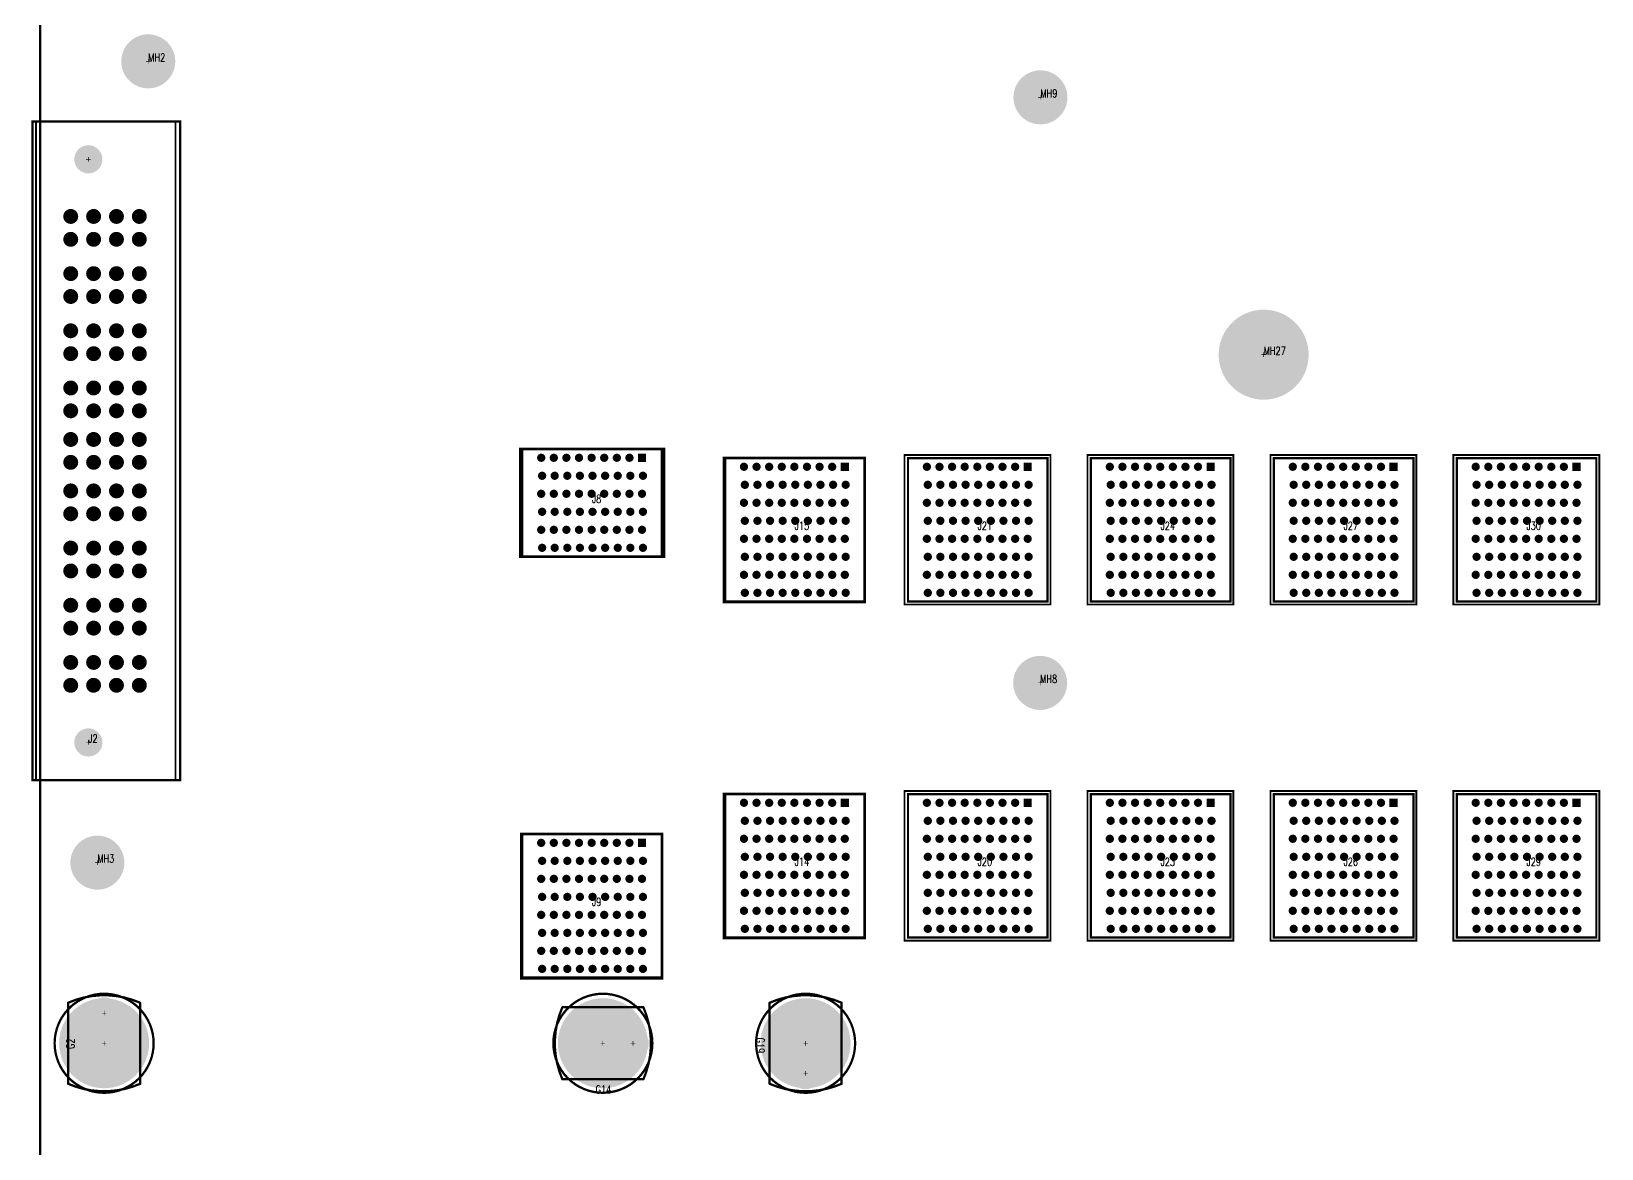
# Model space of a CAD drawing. Extents: x -132 to 432, y -117 to 280.
# Drawn here: x -1 to 173.4, y 81.3 to 205.4 of the extents above; entities that cross this region are included whole.
import ezdxf

# ---------------------------------------------------------------- set-up
doc = ezdxf.new("R2010")
doc.units = 0
for name, color, linetype in [('BOARD_OUTLINE_00', 2, 'CONTINUOUS'), ('DRIL_PLTE_THRU_01', 16, 'CONTINUOUS'), ('DRIL_PLTE_THRU_02', 146, 'CONTINUOUS'), ('DRIL_PLTE_THRU_03', 56, 'CONTINUOUS'), ('DRIL_PLTE_THRU_04', 216, 'CONTINUOUS'), ('DRIL_PLTE_THRU_05', 34, 'CONTINUOUS'), ('DRIL_PLTE_THRU_06', 96, 'CONTINUOUS'), ('DRIL_PLTE_THRU_07', 171, 'CONTINUOUS'), ('DRIL_PLTE_THRU_08', 176, 'CONTINUOUS'), ('DRIL_SYMBOL', 2, 'CONTINUOUS'), ('PADS_BOT', 5, 'CONTINUOUS'), ('PADS_INNER', 1, 'CONTINUOUS'), ('PADS_TOP', 1, 'CONTINUOUS'), ('PART_NAME_01', 1, 'CONTINUOUS'), ('PART_TOP_2DLINE_26', 5, 'CONTINUOUS'), ('PART_TOP_2DLINE_27', 5, 'CONTINUOUS')]:
    doc.layers.add(name, color=color, linetype=linetype)
doc.styles.add('W0$127', font='simplex', dxfattribs={"width": 0.75})

# ---------------------------------------------------------------- blocks, each defined once
blk = doc.blocks.new('BOARD_30802')
at = {"layer": 'BOARD_OUTLINE_00', "const_width": 0.254}
blk.add_lwpolyline([(292.4, 279.4), (139.4, 279.4, -1), (132.4, 279.4), (19.4, 279.4, -1), (12.4, 279.4), (0, 279.4), (0, 218.93), (2, 218.93, -1), (2, 211.93), (0, 211.93), (0, 63), (2, 63, -1), (2, 56), (0, 56), (0, 0), (431.8, 0)], format="xyb", dxfattribs=at)
blk = doc.blocks.new('SMOOTH_0$254')
at = {"const_width": 0.127}
blk.add_lwpolyline([(-0.0635, 0, 1), (0.0635, 0, 1)], format="xyb", close=True, dxfattribs=at)
blk = doc.blocks.new('PART_BODY_TOP_1')
at = {"layer": 'PART_TOP_2DLINE_26', "const_width": 0.254}
blk.add_lwpolyline([(5.5, 0, 1), (-5.5, 0, 1)], format="xyb", close=True, dxfattribs=at)
at = {"layer": 'PART_TOP_2DLINE_27', "const_width": 0.254}
blk.add_lwpolyline([(-4.5, 4), (4.5, 4, -0.208911), (4.5, -4), (-4.5, -4, -0.208911)], format="xyb", close=True, dxfattribs=at)
at = {"layer": 'PART_TOP_2DLINE_27'}
for p in [(-4.5, 4), (4.5, 4), (-4.5, -4), (4.5, -4)]:
    blk.add_blockref('SMOOTH_0$254', p, dxfattribs=at)
blk = doc.blocks.new('DRIL_SYMBOL_5$15')
at = {"layer": 'DRIL_SYMBOL', "const_width": 0.0508}
for points in [[(-0.254, 0), (0.254, 0)], [(0, -0.254), (0, 0.254)]]:
    blk.add_lwpolyline(points, dxfattribs=at)
blk = doc.blocks.new('DRIL_HOLE_5$15')
at = {"const_width": 2.575}
blk.add_lwpolyline([(-1.2875, 0, 1), (1.2875, 0, 1)], format="xyb", close=True, dxfattribs=at)
blk.add_blockref('DRIL_SYMBOL_5$15', (0, 0))
blk = doc.blocks.new('PAD_0')
at = {"const_width": 5}
blk.add_lwpolyline([(0, -2.5, 1), (0, 2.5, 1)], format="xyb", close=True, dxfattribs=at)
blk = doc.blocks.new('STK_TOP_181')
at = {"layer": 'DRIL_PLTE_THRU_01'}
blk.add_blockref('DRIL_HOLE_5$15', (0, 0), dxfattribs=at)
at = {"layer": 'DRIL_PLTE_THRU_02'}
blk.add_blockref('DRIL_HOLE_5$15', (0, 0), dxfattribs=at)
at = {"layer": 'DRIL_PLTE_THRU_03'}
blk.add_blockref('DRIL_HOLE_5$15', (0, 0), dxfattribs=at)
at = {"layer": 'DRIL_PLTE_THRU_04'}
blk.add_blockref('DRIL_HOLE_5$15', (0, 0), dxfattribs=at)
at = {"layer": 'DRIL_PLTE_THRU_05'}
blk.add_blockref('DRIL_HOLE_5$15', (0, 0), dxfattribs=at)
at = {"layer": 'DRIL_PLTE_THRU_06'}
blk.add_blockref('DRIL_HOLE_5$15', (0, 0), dxfattribs=at)
at = {"layer": 'DRIL_PLTE_THRU_07'}
blk.add_blockref('DRIL_HOLE_5$15', (0, 0), dxfattribs=at)
at = {"layer": 'DRIL_PLTE_THRU_08'}
blk.add_blockref('DRIL_HOLE_5$15', (0, 0), dxfattribs=at)
at = {"layer": 'PADS_BOT'}
blk.add_blockref('PAD_0', (0, 0), dxfattribs=at)
at = {"layer": 'PADS_INNER'}
blk.add_blockref('PAD_0', (0, 0), dxfattribs=at)
at = {"layer": 'PADS_TOP'}
blk.add_blockref('PAD_0', (0, 0), dxfattribs=at)
blk = doc.blocks.new('DRIL_SYMBOL_2$55')
at = {"layer": 'DRIL_SYMBOL', "const_width": 0.0508}
for points in [[(-0.254, 0), (0.254, 0)], [(0, -0.254), (0, 0.254)]]:
    blk.add_lwpolyline(points, dxfattribs=at)
blk = doc.blocks.new('DRIL_HOLE_2$55')
at = {"const_width": 1.275}
blk.add_lwpolyline([(-0.6375, 0, 1), (0.6375, 0, 1)], format="xyb", close=True, dxfattribs=at)
blk.add_blockref('DRIL_SYMBOL_2$55', (0, 0))
blk = doc.blocks.new('PAD_1')
at = {"const_width": 1.75}
blk.add_lwpolyline([(0, -0.875, 1), (0, 0.875, 1)], format="xyb", close=True, dxfattribs=at)
blk = doc.blocks.new('STK_TOP_182')
at = {"layer": 'DRIL_PLTE_THRU_01'}
blk.add_blockref('DRIL_HOLE_2$55', (0, 0), dxfattribs=at)
at = {"layer": 'DRIL_PLTE_THRU_02'}
blk.add_blockref('DRIL_HOLE_2$55', (0, 0), dxfattribs=at)
at = {"layer": 'DRIL_PLTE_THRU_03'}
blk.add_blockref('DRIL_HOLE_2$55', (0, 0), dxfattribs=at)
at = {"layer": 'DRIL_PLTE_THRU_04'}
blk.add_blockref('DRIL_HOLE_2$55', (0, 0), dxfattribs=at)
at = {"layer": 'DRIL_PLTE_THRU_05'}
blk.add_blockref('DRIL_HOLE_2$55', (0, 0), dxfattribs=at)
at = {"layer": 'DRIL_PLTE_THRU_06'}
blk.add_blockref('DRIL_HOLE_2$55', (0, 0), dxfattribs=at)
at = {"layer": 'DRIL_PLTE_THRU_07'}
blk.add_blockref('DRIL_HOLE_2$55', (0, 0), dxfattribs=at)
at = {"layer": 'DRIL_PLTE_THRU_08'}
blk.add_blockref('DRIL_HOLE_2$55', (0, 0), dxfattribs=at)
at = {"layer": 'PADS_BOT'}
blk.add_blockref('PAD_1', (0, 0), dxfattribs=at)
at = {"layer": 'PADS_INNER'}
blk.add_blockref('PAD_1', (0, 0), dxfattribs=at)
at = {"layer": 'PADS_TOP'}
blk.add_blockref('PAD_1', (0, 0), dxfattribs=at)
blk = doc.blocks.new('SYM_TOP_3')
for name, p in [('PART_BODY_TOP_1', (0, 0)), ('STK_TOP_181', (0, 0)), ('STK_TOP_182', (3.35, 0))]:
    blk.add_blockref(name, p)
blk = doc.blocks.new('PART_TOP_3')
blk.add_blockref('SYM_TOP_3', (0, 0))
at = {"layer": 'PART_NAME_01', "style": 'W0$127', "width": 0.75}
blk.add_text('G14', height=0.889, dxfattribs=at).set_placement((-0.8128, -5.5626))
blk = doc.blocks.new('PART_TOP_8')
blk.add_blockref('SYM_TOP_3', (0, 0))
at = {"layer": 'PART_NAME_01', "style": 'W0$127', "width": 0.75}
blk.add_text('G19', height=0.889, dxfattribs=at).set_placement((-0.63, -5.46))
blk = doc.blocks.new('PART_TOP_9')
blk.add_blockref('SYM_TOP_3', (0, 0))
at = {"layer": 'PART_NAME_01', "style": 'W0$127', "width": 0.75}
blk.add_text('G2', height=0.889, dxfattribs=at).set_placement((-0.635, 3.302))
blk = doc.blocks.new('PART_BODY_TOP_9')
at = {"layer": 'PART_TOP_2DLINE_26', "const_width": 0.254}
for points in [[(-8.0518, 7.874), (8.001, 7.874), (8.001, -7.7724), (-8.0518, -7.7724)], [(-7.95, -7.75), (7.95, -7.75), (7.95, 7.75), (-7.95, 7.75)]]:
    blk.add_lwpolyline(points, close=True, dxfattribs=at)
at = {"layer": 'PART_TOP_2DLINE_26'}
for p in [(-8.0518, 7.874), (-7.95, 7.75), (7.95, 7.75), (8.001, 7.874), (-8.0518, -7.7724), (-7.95, -7.75), (7.95, -7.75), (8.001, -7.7724)]:
    blk.add_blockref('SMOOTH_0$254', p, dxfattribs=at)
blk = doc.blocks.new('DRIL_SYMBOL_0$50038')
at = {"layer": 'DRIL_SYMBOL', "const_width": 0.0508}
for points in [[(-0.254, 0), (0.254, 0)], [(0, -0.254), (0, 0.254)]]:
    blk.add_lwpolyline(points, dxfattribs=at)
blk = doc.blocks.new('DRIL_HOLE_0$50038')
at = {"const_width": 0.25}
blk.add_lwpolyline([(-0.13, 0, 1), (0.13, 0, 1)], format="xyb", close=True, dxfattribs=at)
blk.add_blockref('DRIL_SYMBOL_0$50038', (0, 0))
blk = doc.blocks.new('PAD_8')
at = {"const_width": 0.4572}
blk.add_lwpolyline([(0, -0.2286, 1), (0, 0.2286, 1)], format="xyb", close=True, dxfattribs=at)
blk = doc.blocks.new('STK_TOP_163')
at = {"layer": 'DRIL_PLTE_THRU_01'}
blk.add_blockref('DRIL_HOLE_0$50038', (0, 0), dxfattribs=at)
at = {"layer": 'DRIL_PLTE_THRU_02'}
blk.add_blockref('DRIL_HOLE_0$50038', (0, 0), dxfattribs=at)
at = {"layer": 'DRIL_PLTE_THRU_03'}
blk.add_blockref('DRIL_HOLE_0$50038', (0, 0), dxfattribs=at)
at = {"layer": 'DRIL_PLTE_THRU_04'}
blk.add_blockref('DRIL_HOLE_0$50038', (0, 0), dxfattribs=at)
at = {"layer": 'DRIL_PLTE_THRU_05'}
blk.add_blockref('DRIL_HOLE_0$50038', (0, 0), dxfattribs=at)
at = {"layer": 'DRIL_PLTE_THRU_06'}
blk.add_blockref('DRIL_HOLE_0$50038', (0, 0), dxfattribs=at)
at = {"layer": 'DRIL_PLTE_THRU_07'}
blk.add_blockref('DRIL_HOLE_0$50038', (0, 0), dxfattribs=at)
at = {"layer": 'DRIL_PLTE_THRU_08'}
blk.add_blockref('DRIL_HOLE_0$50038', (0, 0), dxfattribs=at)
at = {"layer": 'PADS_BOT'}
blk.add_blockref('PAD_8', (0, 0), dxfattribs=at)
at = {"layer": 'PADS_INNER'}
blk.add_blockref('PAD_8', (0, 0), dxfattribs=at)
at = {"layer": 'PADS_TOP'}
blk.add_blockref('PAD_8', (0, 0), dxfattribs=at)
blk = doc.blocks.new('PAD_10')
at = {"const_width": 0.9144}
blk.add_lwpolyline([(-0.4572, 0), (0.4572, 0)], dxfattribs=at)
blk = doc.blocks.new('STK_TOP_164')
at = {"layer": 'DRIL_PLTE_THRU_01'}
blk.add_blockref('DRIL_HOLE_0$50038', (0, 0), dxfattribs=at)
at = {"layer": 'DRIL_PLTE_THRU_02'}
blk.add_blockref('DRIL_HOLE_0$50038', (0, 0), dxfattribs=at)
at = {"layer": 'DRIL_PLTE_THRU_03'}
blk.add_blockref('DRIL_HOLE_0$50038', (0, 0), dxfattribs=at)
at = {"layer": 'DRIL_PLTE_THRU_04'}
blk.add_blockref('DRIL_HOLE_0$50038', (0, 0), dxfattribs=at)
at = {"layer": 'DRIL_PLTE_THRU_05'}
blk.add_blockref('DRIL_HOLE_0$50038', (0, 0), dxfattribs=at)
at = {"layer": 'DRIL_PLTE_THRU_06'}
blk.add_blockref('DRIL_HOLE_0$50038', (0, 0), dxfattribs=at)
at = {"layer": 'DRIL_PLTE_THRU_07'}
blk.add_blockref('DRIL_HOLE_0$50038', (0, 0), dxfattribs=at)
at = {"layer": 'DRIL_PLTE_THRU_08'}
blk.add_blockref('DRIL_HOLE_0$50038', (0, 0), dxfattribs=at)
at = {"layer": 'PADS_BOT'}
blk.add_blockref('PAD_10', (0, 0), dxfattribs=at)
at = {"layer": 'PADS_INNER'}
blk.add_blockref('PAD_10', (0, 0), dxfattribs=at)
at = {"layer": 'PADS_TOP'}
blk.add_blockref('PAD_10', (0, 0), dxfattribs=at)
blk = doc.blocks.new('SYM_TOP_11')
for name, p in [('PART_BODY_TOP_9', (0, 0)), ('STK_TOP_163', (-7, 5.55)), ('STK_TOP_163', (-5, 5.65)), ('STK_TOP_163', (-3, 5.55)), ('STK_TOP_163', (-1, 5.65)), ('STK_TOP_163', (1, 5.55)), ('STK_TOP_163', (3, 5.65)), ('STK_TOP_163', (5, 5.55)), ('STK_TOP_163', (7, 5.65)), ('STK_TOP_163', (-7, 4.15)), ('STK_TOP_163', (-5, 4.25)), ('STK_TOP_163', (-3, 4.15)), ('STK_TOP_163', (-1, 4.25)), ('STK_TOP_163', (1, 4.15)), ('STK_TOP_163', (3, 4.25)), ('STK_TOP_163', (5, 4.15)), ('STK_TOP_163', (7, 4.25)), ('STK_TOP_163', (-7, 2.75)), ('STK_TOP_163', (-7, 1.35)), ('STK_TOP_163', (-5, 2.85)), ('STK_TOP_163', (-5, 1.45)), ('STK_TOP_163', (-3, 2.75)), ('STK_TOP_163', (-3, 1.35)), ('STK_TOP_163', (-1, 2.85)), ('STK_TOP_163', (-1, 1.45)), ('STK_TOP_163', (1, 2.75)), ('STK_TOP_163', (1, 1.35)), ('STK_TOP_163', (3, 2.85)), ('STK_TOP_163', (3, 1.45)), ('STK_TOP_163', (5, 2.75)), ('STK_TOP_163', (5, 1.35)), ('STK_TOP_163', (7, 2.85)), ('STK_TOP_163', (7, 1.45)), ('STK_TOP_163', (-7, -0.05)), ('STK_TOP_163', (-5, 0.05)), ('STK_TOP_163', (-3, -0.05)), ('STK_TOP_163', (-1, 0.05)), ('STK_TOP_163', (1, -0.05)), ('STK_TOP_163', (3, 0.05)), ('STK_TOP_163', (5, -0.05)), ('STK_TOP_163', (7, 0.05)), ('STK_TOP_163', (-7, -1.45)), ('STK_TOP_163', (-5, -1.35)), ('STK_TOP_163', (-3, -1.45)), ('STK_TOP_163', (-1, -1.35)), ('STK_TOP_163', (1, -1.45)), ('STK_TOP_163', (3, -1.35)), ('STK_TOP_163', (5, -1.45)), ('STK_TOP_163', (7, -1.35)), ('STK_TOP_163', (-7, -2.85)), ('STK_TOP_163', (-5, -2.75)), ('STK_TOP_163', (-3, -2.85)), ('STK_TOP_163', (-1, -2.75)), ('STK_TOP_163', (1, -2.85)), ('STK_TOP_163', (3, -2.75)), ('STK_TOP_163', (5, -2.85)), ('STK_TOP_163', (7, -2.75)), ('STK_TOP_163', (-7, -4.25)), ('STK_TOP_163', (-7, -5.65)), ('STK_TOP_163', (-5, -4.15)), ('STK_TOP_163', (-5, -5.55)), ('STK_TOP_163', (-3, -4.25)), ('STK_TOP_163', (-3, -5.65)), ('STK_TOP_163', (-1, -4.15)), ('STK_TOP_163', (-1, -5.55)), ('STK_TOP_163', (1, -4.25)), ('STK_TOP_163', (1, -5.65)), ('STK_TOP_163', (3, -4.15)), ('STK_TOP_163', (3, -5.55)), ('STK_TOP_163', (5, -4.25)), ('STK_TOP_163', (5, -5.65)), ('STK_TOP_164', (7, -5.55)), ('STK_TOP_163', (7, -4.15))]:
    blk.add_blockref(name, p)
blk = doc.blocks.new('PART_TOP_56')
blk.add_blockref('SYM_TOP_11', (0, 0))
at = {"layer": 'PART_NAME_01', "style": 'W0$127', "width": 0.75}
blk.add_text('J9', height=0.889, rotation=270, dxfattribs=at).set_placement((0, 0))
blk = doc.blocks.new('PART_BODY_TOP_10')
at = {"layer": 'PART_TOP_2DLINE_26', "const_width": 0.254}
blk.add_lwpolyline([(-6, 8), (6, 8), (6, -8), (-6, -8)], close=True, dxfattribs=at)
at = {"layer": 'PART_TOP_2DLINE_27', "const_width": 0.254}
blk.add_lwpolyline([(-5.95, -7.75), (5.95, -7.75), (5.95, 7.75), (-5.95, 7.75)], close=True, dxfattribs=at)
at = {"layer": 'PART_TOP_2DLINE_26'}
for p in [(-6, 8), (6, 8), (-6, -8), (6, -8)]:
    blk.add_blockref('SMOOTH_0$254', p, dxfattribs=at)
at = {"layer": 'PART_TOP_2DLINE_27'}
for p in [(-5.95, 7.75), (5.95, 7.75), (-5.95, -7.75), (5.95, -7.75)]:
    blk.add_blockref('SMOOTH_0$254', p, dxfattribs=at)
blk = doc.blocks.new('DRIL_SYMBOL_0$59944')
at = {"layer": 'DRIL_SYMBOL', "const_width": 0.0508}
for points in [[(-0.254, 0), (0.254, 0)], [(0, -0.254), (0, 0.254)]]:
    blk.add_lwpolyline(points, dxfattribs=at)
blk = doc.blocks.new('DRIL_HOLE_0$59944')
at = {"const_width": 0.29972}
blk.add_lwpolyline([(-0.14986, 0, 1), (0.14986, 0, 1)], format="xyb", close=True, dxfattribs=at)
blk.add_blockref('DRIL_SYMBOL_0$59944', (0, 0))
blk = doc.blocks.new('STK_TOP_169')
at = {"layer": 'DRIL_PLTE_THRU_01'}
blk.add_blockref('DRIL_HOLE_0$59944', (0, 0), dxfattribs=at)
at = {"layer": 'DRIL_PLTE_THRU_02'}
blk.add_blockref('DRIL_HOLE_0$59944', (0, 0), dxfattribs=at)
at = {"layer": 'DRIL_PLTE_THRU_03'}
blk.add_blockref('DRIL_HOLE_0$59944', (0, 0), dxfattribs=at)
at = {"layer": 'DRIL_PLTE_THRU_04'}
blk.add_blockref('DRIL_HOLE_0$59944', (0, 0), dxfattribs=at)
at = {"layer": 'DRIL_PLTE_THRU_05'}
blk.add_blockref('DRIL_HOLE_0$59944', (0, 0), dxfattribs=at)
at = {"layer": 'DRIL_PLTE_THRU_06'}
blk.add_blockref('DRIL_HOLE_0$59944', (0, 0), dxfattribs=at)
at = {"layer": 'DRIL_PLTE_THRU_07'}
blk.add_blockref('DRIL_HOLE_0$59944', (0, 0), dxfattribs=at)
at = {"layer": 'DRIL_PLTE_THRU_08'}
blk.add_blockref('DRIL_HOLE_0$59944', (0, 0), dxfattribs=at)
at = {"layer": 'PADS_BOT'}
blk.add_blockref('PAD_8', (0, 0), dxfattribs=at)
at = {"layer": 'PADS_INNER'}
blk.add_blockref('PAD_8', (0, 0), dxfattribs=at)
at = {"layer": 'PADS_TOP'}
blk.add_blockref('PAD_8', (0, 0), dxfattribs=at)
blk = doc.blocks.new('STK_TOP_170')
at = {"layer": 'DRIL_PLTE_THRU_01'}
blk.add_blockref('DRIL_HOLE_0$59944', (0, 0), dxfattribs=at)
at = {"layer": 'DRIL_PLTE_THRU_02'}
blk.add_blockref('DRIL_HOLE_0$59944', (0, 0), dxfattribs=at)
at = {"layer": 'DRIL_PLTE_THRU_03'}
blk.add_blockref('DRIL_HOLE_0$59944', (0, 0), dxfattribs=at)
at = {"layer": 'DRIL_PLTE_THRU_04'}
blk.add_blockref('DRIL_HOLE_0$59944', (0, 0), dxfattribs=at)
at = {"layer": 'DRIL_PLTE_THRU_05'}
blk.add_blockref('DRIL_HOLE_0$59944', (0, 0), dxfattribs=at)
at = {"layer": 'DRIL_PLTE_THRU_06'}
blk.add_blockref('DRIL_HOLE_0$59944', (0, 0), dxfattribs=at)
at = {"layer": 'DRIL_PLTE_THRU_07'}
blk.add_blockref('DRIL_HOLE_0$59944', (0, 0), dxfattribs=at)
at = {"layer": 'DRIL_PLTE_THRU_08'}
blk.add_blockref('DRIL_HOLE_0$59944', (0, 0), dxfattribs=at)
at = {"layer": 'PADS_BOT'}
blk.add_blockref('PAD_8', (0, 0), dxfattribs=at)
at = {"layer": 'PADS_INNER'}
blk.add_blockref('PAD_10', (0, 0), dxfattribs=at)
at = {"layer": 'PADS_TOP'}
blk.add_blockref('PAD_10', (0, 0), dxfattribs=at)
blk = doc.blocks.new('SYM_TOP_12')
for name, p in [('PART_BODY_TOP_10', (0, 0)), ('STK_TOP_169', (-5, 5.55)), ('STK_TOP_169', (-3, 5.65)), ('STK_TOP_169', (-1, 5.55)), ('STK_TOP_169', (1, 5.65)), ('STK_TOP_169', (3, 5.55)), ('STK_TOP_169', (5, 5.65)), ('STK_TOP_169', (-5, 4.15)), ('STK_TOP_169', (-3, 4.25)), ('STK_TOP_169', (-1, 4.15)), ('STK_TOP_169', (1, 4.25)), ('STK_TOP_169', (3, 4.15)), ('STK_TOP_169', (5, 4.25)), ('STK_TOP_169', (-5, 2.75)), ('STK_TOP_169', (-5, 1.35)), ('STK_TOP_169', (-3, 2.85)), ('STK_TOP_169', (-3, 1.45)), ('STK_TOP_169', (-1, 2.75)), ('STK_TOP_169', (-1, 1.35)), ('STK_TOP_169', (1, 2.85)), ('STK_TOP_169', (1, 1.45)), ('STK_TOP_169', (3, 2.75)), ('STK_TOP_169', (3, 1.35)), ('STK_TOP_169', (5, 2.85)), ('STK_TOP_169', (5, 1.45)), ('STK_TOP_169', (-5, -0.05)), ('STK_TOP_169', (-3, 0.05)), ('STK_TOP_169', (-1, -0.05)), ('STK_TOP_169', (1, 0.05)), ('STK_TOP_169', (3, -0.05)), ('STK_TOP_169', (5, 0.05)), ('STK_TOP_169', (-5, -1.45)), ('STK_TOP_169', (-3, -1.35)), ('STK_TOP_169', (-1, -1.45)), ('STK_TOP_169', (1, -1.35)), ('STK_TOP_169', (3, -1.45)), ('STK_TOP_169', (5, -1.35)), ('STK_TOP_169', (-5, -2.85)), ('STK_TOP_169', (-3, -2.75)), ('STK_TOP_169', (-1, -2.85)), ('STK_TOP_169', (1, -2.75)), ('STK_TOP_169', (3, -2.85)), ('STK_TOP_169', (5, -2.75)), ('STK_TOP_169', (-5, -4.25)), ('STK_TOP_169', (-5, -5.65)), ('STK_TOP_169', (-3, -4.15)), ('STK_TOP_169', (-3, -5.55)), ('STK_TOP_169', (-1, -4.25)), ('STK_TOP_169', (-1, -5.65)), ('STK_TOP_169', (1, -4.15)), ('STK_TOP_169', (1, -5.55)), ('STK_TOP_169', (3, -4.25)), ('STK_TOP_169', (3, -5.65)), ('STK_TOP_170', (5, -5.55)), ('STK_TOP_169', (5, -4.15))]:
    blk.add_blockref(name, p)
blk = doc.blocks.new('PART_TOP_58')
blk.add_blockref('SYM_TOP_12', (0, 0))
at = {"layer": 'PART_NAME_01', "style": 'W0$127', "width": 0.75}
blk.add_text('J8', height=0.889, rotation=270, dxfattribs=at).set_placement((0, 0))
blk = doc.blocks.new('PART_TOP_71')
blk.add_blockref('SYM_TOP_11', (0, 0))
at = {"layer": 'PART_NAME_01', "style": 'W0$127', "width": 0.75}
blk.add_text('J14', height=0.889, rotation=270, dxfattribs=at).set_placement((0, 0))
blk = doc.blocks.new('PART_TOP_72')
blk.add_blockref('SYM_TOP_11', (0, 0))
at = {"layer": 'PART_NAME_01', "style": 'W0$127', "width": 0.75}
blk.add_text('J15', height=0.889, rotation=270, dxfattribs=at).set_placement((0, 0))
blk = doc.blocks.new('SMOOTH_0$2032')
at = {"const_width": 0.1016}
blk.add_lwpolyline([(-0.0508, 0, 1), (0.0508, 0, 1)], format="xyb", close=True, dxfattribs=at)
blk = doc.blocks.new('PART_BODY_TOP_12')
at = {"layer": 'PART_TOP_2DLINE_26', "const_width": 0.2032}
blk.add_lwpolyline([(-8.3058, 8.128), (8.3058, 8.128), (8.3058, -8.0772), (-8.3058, -8.0772)], close=True, dxfattribs=at)
at = {"layer": 'PART_TOP_2DLINE_27', "const_width": 0.254}
blk.add_lwpolyline([(-7.95, -7.75), (7.95, -7.75), (7.95, 7.75), (-7.95, 7.75)], close=True, dxfattribs=at)
at = {"layer": 'PART_TOP_2DLINE_26'}
for p in [(-8.3058, 8.128), (8.3058, 8.128), (-8.3058, -8.0772), (8.3058, -8.0772)]:
    blk.add_blockref('SMOOTH_0$2032', p, dxfattribs=at)
at = {"layer": 'PART_TOP_2DLINE_27'}
for p in [(-7.95, 7.75), (7.95, 7.75), (-7.95, -7.75), (7.95, -7.75)]:
    blk.add_blockref('SMOOTH_0$254', p, dxfattribs=at)
blk = doc.blocks.new('STK_TOP_172')
at = {"layer": 'DRIL_PLTE_THRU_01'}
blk.add_blockref('DRIL_HOLE_0$59944', (0, 0), dxfattribs=at)
at = {"layer": 'DRIL_PLTE_THRU_02'}
blk.add_blockref('DRIL_HOLE_0$59944', (0, 0), dxfattribs=at)
at = {"layer": 'DRIL_PLTE_THRU_03'}
blk.add_blockref('DRIL_HOLE_0$59944', (0, 0), dxfattribs=at)
at = {"layer": 'DRIL_PLTE_THRU_04'}
blk.add_blockref('DRIL_HOLE_0$59944', (0, 0), dxfattribs=at)
at = {"layer": 'DRIL_PLTE_THRU_05'}
blk.add_blockref('DRIL_HOLE_0$59944', (0, 0), dxfattribs=at)
at = {"layer": 'DRIL_PLTE_THRU_06'}
blk.add_blockref('DRIL_HOLE_0$59944', (0, 0), dxfattribs=at)
at = {"layer": 'DRIL_PLTE_THRU_07'}
blk.add_blockref('DRIL_HOLE_0$59944', (0, 0), dxfattribs=at)
at = {"layer": 'DRIL_PLTE_THRU_08'}
blk.add_blockref('DRIL_HOLE_0$59944', (0, 0), dxfattribs=at)
at = {"layer": 'PADS_BOT'}
blk.add_blockref('PAD_8', (0, 0), dxfattribs=at)
at = {"layer": 'PADS_INNER'}
blk.add_blockref('PAD_8', (0, 0), dxfattribs=at)
at = {"layer": 'PADS_TOP'}
blk.add_blockref('PAD_10', (0, 0), dxfattribs=at)
blk = doc.blocks.new('SYM_TOP_14')
for name, p in [('PART_BODY_TOP_12', (0, 0)), ('STK_TOP_169', (-7, 5.55)), ('STK_TOP_169', (-5, 5.65)), ('STK_TOP_169', (-3, 5.55)), ('STK_TOP_169', (-1, 5.65)), ('STK_TOP_169', (1, 5.55)), ('STK_TOP_169', (3, 5.65)), ('STK_TOP_169', (5, 5.55)), ('STK_TOP_169', (7, 5.65)), ('STK_TOP_169', (-7, 4.15)), ('STK_TOP_169', (-5, 4.25)), ('STK_TOP_169', (-3, 4.15)), ('STK_TOP_169', (-1, 4.25)), ('STK_TOP_169', (1, 4.15)), ('STK_TOP_169', (3, 4.25)), ('STK_TOP_169', (5, 4.15)), ('STK_TOP_169', (7, 4.25)), ('STK_TOP_169', (-7, 2.75)), ('STK_TOP_169', (-7, 1.35)), ('STK_TOP_169', (-5, 2.85)), ('STK_TOP_169', (-5, 1.45)), ('STK_TOP_169', (-3, 2.75)), ('STK_TOP_169', (-3, 1.35)), ('STK_TOP_169', (-1, 2.85)), ('STK_TOP_169', (-1, 1.45)), ('STK_TOP_169', (1, 2.75)), ('STK_TOP_169', (1, 1.35)), ('STK_TOP_169', (3, 2.85)), ('STK_TOP_169', (3, 1.45)), ('STK_TOP_169', (5, 2.75)), ('STK_TOP_169', (5, 1.35)), ('STK_TOP_169', (7, 2.85)), ('STK_TOP_169', (7, 1.45)), ('STK_TOP_169', (-7, -0.05)), ('STK_TOP_169', (-5, 0.05)), ('STK_TOP_169', (-3, -0.05)), ('STK_TOP_169', (-1, 0.05)), ('STK_TOP_169', (1, -0.05)), ('STK_TOP_169', (3, 0.05)), ('STK_TOP_169', (5, -0.05)), ('STK_TOP_169', (7, 0.05)), ('STK_TOP_169', (-7, -1.45)), ('STK_TOP_169', (-5, -1.35)), ('STK_TOP_169', (-3, -1.45)), ('STK_TOP_169', (-1, -1.35)), ('STK_TOP_169', (1, -1.45)), ('STK_TOP_169', (3, -1.35)), ('STK_TOP_169', (5, -1.45)), ('STK_TOP_169', (7, -1.35)), ('STK_TOP_169', (-7, -2.85)), ('STK_TOP_169', (-5, -2.75)), ('STK_TOP_169', (-3, -2.85)), ('STK_TOP_169', (-1, -2.75)), ('STK_TOP_169', (1, -2.85)), ('STK_TOP_169', (3, -2.75)), ('STK_TOP_169', (5, -2.85)), ('STK_TOP_169', (7, -2.75)), ('STK_TOP_169', (-7, -4.25)), ('STK_TOP_169', (-7, -5.65)), ('STK_TOP_169', (-5, -4.15)), ('STK_TOP_169', (-5, -5.55)), ('STK_TOP_169', (-3, -4.25)), ('STK_TOP_169', (-3, -5.65)), ('STK_TOP_169', (-1, -4.15)), ('STK_TOP_169', (-1, -5.55)), ('STK_TOP_169', (1, -4.25)), ('STK_TOP_169', (1, -5.65)), ('STK_TOP_169', (3, -4.15)), ('STK_TOP_169', (3, -5.55)), ('STK_TOP_169', (5, -4.25)), ('STK_TOP_169', (5, -5.65)), ('STK_TOP_172', (7, -5.55)), ('STK_TOP_169', (7, -4.15))]:
    blk.add_blockref(name, p)
blk = doc.blocks.new('PART_TOP_75')
blk.add_blockref('SYM_TOP_14', (0, 0))
at = {"layer": 'PART_NAME_01', "style": 'W0$127', "width": 0.75}
blk.add_text('J20', height=0.889, rotation=270, dxfattribs=at).set_placement((0, 0))
blk = doc.blocks.new('PART_TOP_76')
blk.add_blockref('SYM_TOP_14', (0, 0))
at = {"layer": 'PART_NAME_01', "style": 'W0$127', "width": 0.75}
blk.add_text('J21', height=0.889, rotation=270, dxfattribs=at).set_placement((0, 0))
blk = doc.blocks.new('PART_TOP_77')
blk.add_blockref('SYM_TOP_14', (0, 0))
at = {"layer": 'PART_NAME_01', "style": 'W0$127', "width": 0.75}
blk.add_text('J23', height=0.889, rotation=270, dxfattribs=at).set_placement((0, 0))
blk = doc.blocks.new('PART_TOP_78')
blk.add_blockref('SYM_TOP_14', (0, 0))
at = {"layer": 'PART_NAME_01', "style": 'W0$127', "width": 0.75}
blk.add_text('J24', height=0.889, rotation=270, dxfattribs=at).set_placement((0, 0))
blk = doc.blocks.new('PART_TOP_79')
blk.add_blockref('SYM_TOP_14', (0, 0))
at = {"layer": 'PART_NAME_01', "style": 'W0$127', "width": 0.75}
blk.add_text('J26', height=0.889, rotation=270, dxfattribs=at).set_placement((0, 0))
blk = doc.blocks.new('PART_TOP_80')
blk.add_blockref('SYM_TOP_14', (0, 0))
at = {"layer": 'PART_NAME_01', "style": 'W0$127', "width": 0.75}
blk.add_text('J27', height=0.889, rotation=270, dxfattribs=at).set_placement((0, 0))
blk = doc.blocks.new('PART_TOP_81')
blk.add_blockref('SYM_TOP_14', (0, 0))
at = {"layer": 'PART_NAME_01', "style": 'W0$127', "width": 0.75}
blk.add_text('J29', height=0.889, rotation=270, dxfattribs=at).set_placement((0, 0))
blk = doc.blocks.new('PART_TOP_82')
blk.add_blockref('SYM_TOP_14', (0, 0))
at = {"layer": 'PART_NAME_01', "style": 'W0$127', "width": 0.75}
blk.add_text('J30', height=0.889, rotation=270, dxfattribs=at).set_placement((0, 0))
blk = doc.blocks.new('PART_BODY_TOP_14')
at = {"layer": 'PART_TOP_2DLINE_26', "const_width": 0.254}
blk.add_lwpolyline([(-68.960746, 10.181336), (4.191254, 10.181336), (4.191254, -6.201664), (-68.960746, -6.201664)], close=True, dxfattribs=at)
at = {"layer": 'PART_TOP_2DLINE_27', "const_width": 0.2032}
blk.add_lwpolyline([(4.191254, -5.820664), (-68.960746, -5.820664), (-68.960746, 9.673336), (4.191254, 9.673336)], close=True, dxfattribs=at)
at = {"layer": 'PART_TOP_2DLINE_26'}
for p in [(-68.960746, 10.181336), (4.191254, 10.181336), (-68.960746, -6.201664), (4.191254, -6.201664)]:
    blk.add_blockref('SMOOTH_0$254', p, dxfattribs=at)
at = {"layer": 'PART_TOP_2DLINE_27'}
for p in [(-68.960746, 9.673336), (4.191254, 9.673336), (-68.960746, -5.820664), (4.191254, -5.820664)]:
    blk.add_blockref('SMOOTH_0$2032', p, dxfattribs=at)
blk = doc.blocks.new('DRIL_SYMBOL_1$01981')
at = {"layer": 'DRIL_SYMBOL', "const_width": 0.0508}
for points in [[(-0.254, 0), (0.254, 0)], [(0, -0.254), (0, 0.254)]]:
    blk.add_lwpolyline(points, dxfattribs=at)
blk = doc.blocks.new('DRIL_HOLE_1$01981')
at = {"const_width": 0.509905}
blk.add_lwpolyline([(-0.254952, 0, 1), (0.254952, 0, 1)], format="xyb", close=True, dxfattribs=at)
blk.add_blockref('DRIL_SYMBOL_1$01981', (0, 0))
blk = doc.blocks.new('PAD_19')
at = {"const_width": 0.827405}
blk.add_lwpolyline([(0, -0.413702, 1), (0, 0.413702, 1)], format="xyb", close=True, dxfattribs=at)
blk = doc.blocks.new('STK_TOP_3')
at = {"layer": 'DRIL_PLTE_THRU_01'}
blk.add_blockref('DRIL_HOLE_1$01981', (0, 0), dxfattribs=at)
at = {"layer": 'DRIL_PLTE_THRU_02'}
blk.add_blockref('DRIL_HOLE_1$01981', (0, 0), dxfattribs=at)
at = {"layer": 'DRIL_PLTE_THRU_03'}
blk.add_blockref('DRIL_HOLE_1$01981', (0, 0), dxfattribs=at)
at = {"layer": 'DRIL_PLTE_THRU_04'}
blk.add_blockref('DRIL_HOLE_1$01981', (0, 0), dxfattribs=at)
at = {"layer": 'DRIL_PLTE_THRU_05'}
blk.add_blockref('DRIL_HOLE_1$01981', (0, 0), dxfattribs=at)
at = {"layer": 'DRIL_PLTE_THRU_06'}
blk.add_blockref('DRIL_HOLE_1$01981', (0, 0), dxfattribs=at)
at = {"layer": 'DRIL_PLTE_THRU_07'}
blk.add_blockref('DRIL_HOLE_1$01981', (0, 0), dxfattribs=at)
at = {"layer": 'DRIL_PLTE_THRU_08'}
blk.add_blockref('DRIL_HOLE_1$01981', (0, 0), dxfattribs=at)
at = {"layer": 'PADS_BOT'}
blk.add_blockref('PAD_19', (0, 0), dxfattribs=at)
at = {"layer": 'PADS_INNER'}
blk.add_blockref('PAD_19', (0, 0), dxfattribs=at)
at = {"layer": 'PADS_TOP'}
blk.add_blockref('PAD_19', (0, 0), dxfattribs=at)
blk = doc.blocks.new('DRIL_SYMBOL_2$489962')
at = {"layer": 'DRIL_SYMBOL', "const_width": 0.0508}
for points in [[(-0.254, 0), (0.254, 0)], [(0, -0.254), (0, 0.254)]]:
    blk.add_lwpolyline(points, dxfattribs=at)
blk = doc.blocks.new('DRIL_HOLE_2$489962')
at = {"const_width": 1.24498}
blk.add_lwpolyline([(-0.62249, 0, 1), (0.62249, 0, 1)], format="xyb", close=True, dxfattribs=at)
blk.add_blockref('DRIL_SYMBOL_2$489962', (0, 0))
blk = doc.blocks.new('PAD_21')
at = {"const_width": 1.56248}
blk.add_lwpolyline([(0, -0.78124, 1), (0, 0.78124, 1)], format="xyb", close=True, dxfattribs=at)
blk = doc.blocks.new('STK_TOP_4')
at = {"layer": 'DRIL_PLTE_THRU_01'}
blk.add_blockref('DRIL_HOLE_2$489962', (0, 0), dxfattribs=at)
at = {"layer": 'DRIL_PLTE_THRU_02'}
blk.add_blockref('DRIL_HOLE_2$489962', (0, 0), dxfattribs=at)
at = {"layer": 'DRIL_PLTE_THRU_03'}
blk.add_blockref('DRIL_HOLE_2$489962', (0, 0), dxfattribs=at)
at = {"layer": 'DRIL_PLTE_THRU_04'}
blk.add_blockref('DRIL_HOLE_2$489962', (0, 0), dxfattribs=at)
at = {"layer": 'DRIL_PLTE_THRU_05'}
blk.add_blockref('DRIL_HOLE_2$489962', (0, 0), dxfattribs=at)
at = {"layer": 'DRIL_PLTE_THRU_06'}
blk.add_blockref('DRIL_HOLE_2$489962', (0, 0), dxfattribs=at)
at = {"layer": 'DRIL_PLTE_THRU_07'}
blk.add_blockref('DRIL_HOLE_2$489962', (0, 0), dxfattribs=at)
at = {"layer": 'DRIL_PLTE_THRU_08'}
blk.add_blockref('DRIL_HOLE_2$489962', (0, 0), dxfattribs=at)
at = {"layer": 'PADS_BOT'}
blk.add_blockref('PAD_21', (0, 0), dxfattribs=at)
at = {"layer": 'PADS_INNER'}
blk.add_blockref('PAD_21', (0, 0), dxfattribs=at)
at = {"layer": 'PADS_TOP'}
blk.add_blockref('PAD_21', (0, 0), dxfattribs=at)
blk = doc.blocks.new('SYM_TOP_16')
for name, p in [('PART_BODY_TOP_14', (0, 0)), ('STK_TOP_3', (-58.424572, 5.660136)), ('STK_TOP_3', (-55.884572, 5.660136)), ('STK_TOP_3', (-52.074572, 5.660136)), ('STK_TOP_3', (-49.534572, 5.660136)), ('STK_TOP_3', (-45.724572, 5.660136)), ('STK_TOP_3', (-43.184572, 5.660136)), ('STK_TOP_3', (-39.374572, 5.660136)), ('STK_TOP_3', (-36.834572, 5.660136)), ('STK_TOP_3', (-33.654746, 5.660136)), ('STK_TOP_3', (-31.114746, 5.660136)), ('STK_TOP_3', (-27.939746, 5.660136)), ('STK_TOP_3', (-25.399746, 5.660136)), ('STK_TOP_3', (-21.589746, 5.660136)), ('STK_TOP_3', (-19.049746, 5.660136)), ('STK_TOP_3', (-15.239746, 5.660136)), ('STK_TOP_3', (-12.699746, 5.660136)), ('STK_TOP_3', (-8.889746, 5.660136)), ('STK_TOP_3', (-6.349746, 5.660136)), ('STK_TOP_3', (-58.424572, 3.120136)), ('STK_TOP_3', (-55.884572, 3.120136)), ('STK_TOP_3', (-52.074572, 3.120136)), ('STK_TOP_3', (-49.534572, 3.120136)), ('STK_TOP_3', (-45.724572, 3.120136)), ('STK_TOP_3', (-43.184572, 3.120136)), ('STK_TOP_3', (-39.374572, 3.120136)), ('STK_TOP_3', (-36.834572, 3.120136)), ('STK_TOP_3', (-33.654746, 3.120136)), ('STK_TOP_3', (-31.114746, 3.120136)), ('STK_TOP_3', (-27.939746, 3.120136)), ('STK_TOP_3', (-25.399746, 3.120136)), ('STK_TOP_3', (-21.589746, 3.120136)), ('STK_TOP_3', (-19.049746, 3.120136)), ('STK_TOP_3', (-15.239746, 3.120136)), ('STK_TOP_3', (-12.699746, 3.120136)), ('STK_TOP_3', (-8.889746, 3.120136)), ('STK_TOP_3', (-6.349746, 3.120136)), ('STK_TOP_4', (-64.769746, 0)), ('STK_TOP_3', (-58.424572, 0.580136)), ('STK_TOP_3', (-55.884572, 0.580136)), ('STK_TOP_3', (-52.074572, 0.580136)), ('STK_TOP_3', (-49.534572, 0.580136)), ('STK_TOP_3', (-45.724572, 0.580136)), ('STK_TOP_3', (-43.184572, 0.580136)), ('STK_TOP_3', (-39.374572, 0.580136)), ('STK_TOP_3', (-36.834572, 0.580136)), ('STK_TOP_3', (-33.654746, 0.580136)), ('STK_TOP_3', (-31.114746, 0.580136)), ('STK_TOP_3', (-27.939746, 0.580136)), ('STK_TOP_3', (-25.399746, 0.580136)), ('STK_TOP_3', (-21.589746, 0.580136)), ('STK_TOP_3', (-19.049746, 0.580136)), ('STK_TOP_3', (-15.239746, 0.580136)), ('STK_TOP_3', (-12.699746, 0.580136)), ('STK_TOP_3', (-8.889746, 0.580136)), ('STK_TOP_3', (-6.349746, 0.580136)), ('STK_TOP_4', (0, 0)), ('STK_TOP_3', (-58.424572, -1.959864)), ('STK_TOP_3', (-55.884572, -1.959864)), ('STK_TOP_3', (-52.074572, -1.959864)), ('STK_TOP_3', (-49.534572, -1.959864)), ('STK_TOP_3', (-45.724572, -1.959864)), ('STK_TOP_3', (-43.184572, -1.959864)), ('STK_TOP_3', (-39.374572, -1.959864)), ('STK_TOP_3', (-36.834572, -1.959864)), ('STK_TOP_3', (-33.654746, -1.959864)), ('STK_TOP_3', (-31.114746, -1.959864)), ('STK_TOP_3', (-27.939746, -1.959864)), ('STK_TOP_3', (-25.399746, -1.959864)), ('STK_TOP_3', (-21.589746, -1.959864)), ('STK_TOP_3', (-19.049746, -1.959864)), ('STK_TOP_3', (-15.239746, -1.959864)), ('STK_TOP_3', (-12.699746, -1.959864)), ('STK_TOP_3', (-8.889746, -1.959864)), ('STK_TOP_3', (-6.349746, -1.959864))]:
    blk.add_blockref(name, p)
blk = doc.blocks.new('PART_TOP_101')
blk.add_blockref('SYM_TOP_16', (0, 0))
at = {"layer": 'PART_NAME_01', "style": 'W0$127', "width": 0.75}
blk.add_text('J2', height=0.889, rotation=90, dxfattribs=at).set_placement((0, 0))
blk = doc.blocks.new('DRIL_SYMBOL_3$5')
at = {"layer": 'DRIL_SYMBOL', "const_width": 0.0508}
for points in [[(-0.254, 0), (0.254, 0)], [(0, -0.254), (0, 0.254)]]:
    blk.add_lwpolyline(points, dxfattribs=at)
blk = doc.blocks.new('DRIL_HOLE_3$5')
at = {"const_width": 1.75}
blk.add_lwpolyline([(-0.875, 0, 1), (0.875, 0, 1)], format="xyb", close=True, dxfattribs=at)
blk.add_blockref('DRIL_SYMBOL_3$5', (0, 0))
blk = doc.blocks.new('PAD_26')
at = {"const_width": 3}
blk.add_lwpolyline([(0, -1.5, 1), (0, 1.5, 1)], format="xyb", close=True, dxfattribs=at)
blk = doc.blocks.new('STK_TOP_206')
at = {"layer": 'DRIL_PLTE_THRU_01'}
blk.add_blockref('DRIL_HOLE_3$5', (0, 0), dxfattribs=at)
at = {"layer": 'DRIL_PLTE_THRU_02'}
blk.add_blockref('DRIL_HOLE_3$5', (0, 0), dxfattribs=at)
at = {"layer": 'DRIL_PLTE_THRU_03'}
blk.add_blockref('DRIL_HOLE_3$5', (0, 0), dxfattribs=at)
at = {"layer": 'DRIL_PLTE_THRU_04'}
blk.add_blockref('DRIL_HOLE_3$5', (0, 0), dxfattribs=at)
at = {"layer": 'DRIL_PLTE_THRU_05'}
blk.add_blockref('DRIL_HOLE_3$5', (0, 0), dxfattribs=at)
at = {"layer": 'DRIL_PLTE_THRU_06'}
blk.add_blockref('DRIL_HOLE_3$5', (0, 0), dxfattribs=at)
at = {"layer": 'DRIL_PLTE_THRU_07'}
blk.add_blockref('DRIL_HOLE_3$5', (0, 0), dxfattribs=at)
at = {"layer": 'DRIL_PLTE_THRU_08'}
blk.add_blockref('DRIL_HOLE_3$5', (0, 0), dxfattribs=at)
at = {"layer": 'PADS_BOT'}
blk.add_blockref('PAD_26', (0, 0), dxfattribs=at)
at = {"layer": 'PADS_INNER'}
blk.add_blockref('PAD_26', (0, 0), dxfattribs=at)
at = {"layer": 'PADS_TOP'}
blk.add_blockref('PAD_26', (0, 0), dxfattribs=at)
blk = doc.blocks.new('SYM_TOP_19')
blk.add_blockref('STK_TOP_206', (0, 0))
blk = doc.blocks.new('PART_TOP_355')
blk.add_blockref('SYM_TOP_19', (0, 0))
at = {"layer": 'PART_NAME_01', "style": 'W0$127', "width": 0.75}
blk.add_text('MH2', height=0.889, dxfattribs=at).set_placement((0, 0))
blk = doc.blocks.new('PART_TOP_356')
blk.add_blockref('SYM_TOP_19', (0, 0))
at = {"layer": 'PART_NAME_01', "style": 'W0$127', "width": 0.75}
blk.add_text('MH3', height=0.889, dxfattribs=at).set_placement((0, 0))
blk = doc.blocks.new('PART_TOP_360')
blk.add_blockref('SYM_TOP_19', (0, 0))
at = {"layer": 'PART_NAME_01', "style": 'W0$127', "width": 0.75}
blk.add_text('MH9', height=0.889, dxfattribs=at).set_placement((0, 0))
blk = doc.blocks.new('PART_TOP_361')
blk.add_blockref('SYM_TOP_19', (0, 0))
at = {"layer": 'PART_NAME_01', "style": 'W0$127', "width": 0.75}
blk.add_text('MH8', height=0.889, dxfattribs=at).set_placement((0, 0))
blk = doc.blocks.new('DRIL_SYMBOL_7')
at = {"layer": 'DRIL_SYMBOL', "const_width": 0.0508}
for points in [[(-0.254, 0), (0.254, 0)], [(0, -0.254), (0, 0.254)]]:
    blk.add_lwpolyline(points, dxfattribs=at)
blk = doc.blocks.new('DRIL_HOLE_7')
at = {"const_width": 3.5}
blk.add_lwpolyline([(-1.75, 0, 1), (1.75, 0, 1)], format="xyb", close=True, dxfattribs=at)
blk.add_blockref('DRIL_SYMBOL_7', (0, 0))
blk = doc.blocks.new('STK_TOP_205')
at = {"layer": 'DRIL_PLTE_THRU_01'}
blk.add_blockref('DRIL_HOLE_7', (0, 0), dxfattribs=at)
at = {"layer": 'DRIL_PLTE_THRU_02'}
blk.add_blockref('DRIL_HOLE_7', (0, 0), dxfattribs=at)
at = {"layer": 'DRIL_PLTE_THRU_03'}
blk.add_blockref('DRIL_HOLE_7', (0, 0), dxfattribs=at)
at = {"layer": 'DRIL_PLTE_THRU_04'}
blk.add_blockref('DRIL_HOLE_7', (0, 0), dxfattribs=at)
at = {"layer": 'DRIL_PLTE_THRU_05'}
blk.add_blockref('DRIL_HOLE_7', (0, 0), dxfattribs=at)
at = {"layer": 'DRIL_PLTE_THRU_06'}
blk.add_blockref('DRIL_HOLE_7', (0, 0), dxfattribs=at)
at = {"layer": 'DRIL_PLTE_THRU_07'}
blk.add_blockref('DRIL_HOLE_7', (0, 0), dxfattribs=at)
at = {"layer": 'DRIL_PLTE_THRU_08'}
blk.add_blockref('DRIL_HOLE_7', (0, 0), dxfattribs=at)
at = {"layer": 'PADS_BOT'}
blk.add_blockref('PAD_0', (0, 0), dxfattribs=at)
at = {"layer": 'PADS_INNER'}
blk.add_blockref('PAD_0', (0, 0), dxfattribs=at)
at = {"layer": 'PADS_TOP'}
blk.add_blockref('PAD_0', (0, 0), dxfattribs=at)
blk = doc.blocks.new('SYM_TOP_20')
blk.add_blockref('STK_TOP_205', (0, 0))
blk = doc.blocks.new('PART_TOP_376')
blk.add_blockref('SYM_TOP_20', (0, 0))
at = {"layer": 'PART_NAME_01', "style": 'W0$127', "width": 0.75}
blk.add_text('MH27', height=0.889, dxfattribs=at).set_placement((0, 0))

msp = doc.modelspace()

# ---------------------------------------------------------------- block references
for name, p in [('BOARD_30802', (0, 0)), ('PART_TOP_355', (12, 202.05)), ('PART_TOP_360', (111.10468, 198.05)), ('PART_TOP_376', (135.9, 169.47)), ('PART_TOP_361', (111.0742, 133.01218)), ('PART_TOP_356', (6.35, 113.05)), ('PART_TOP_3', (62.5, 92.99))]:
    msp.add_blockref(name, p)
for name, p, rotation in [('PART_TOP_101', (5.35, 126.4), 270), ('PART_TOP_58', (61.3, 153.02), 90), ('PART_TOP_72', (83.82, 150.02), 90), ('PART_TOP_76', (104.14, 150.02), 90), ('PART_TOP_78', (124.46, 150.02), 90), ('PART_TOP_80', (144.78, 150.02), 90), ('PART_TOP_82', (165.1, 150.02), 90), ('PART_TOP_71', (83.82, 112.7), 90), ('PART_TOP_75', (104.14, 112.7), 90), ('PART_TOP_77', (124.46, 112.7), 90), ('PART_TOP_79', (144.78, 112.7), 90), ('PART_TOP_81', (165.1, 112.7), 90), ('PART_TOP_56', (61.3, 108.25), 90), ('PART_TOP_9', (7.1, 92.99), 90), ('PART_TOP_8', (85.02, 92.99), 270)]:
    msp.add_blockref(name, p, dxfattribs=dict(rotation=rotation))

doc.saveas('drawing.dxf')
